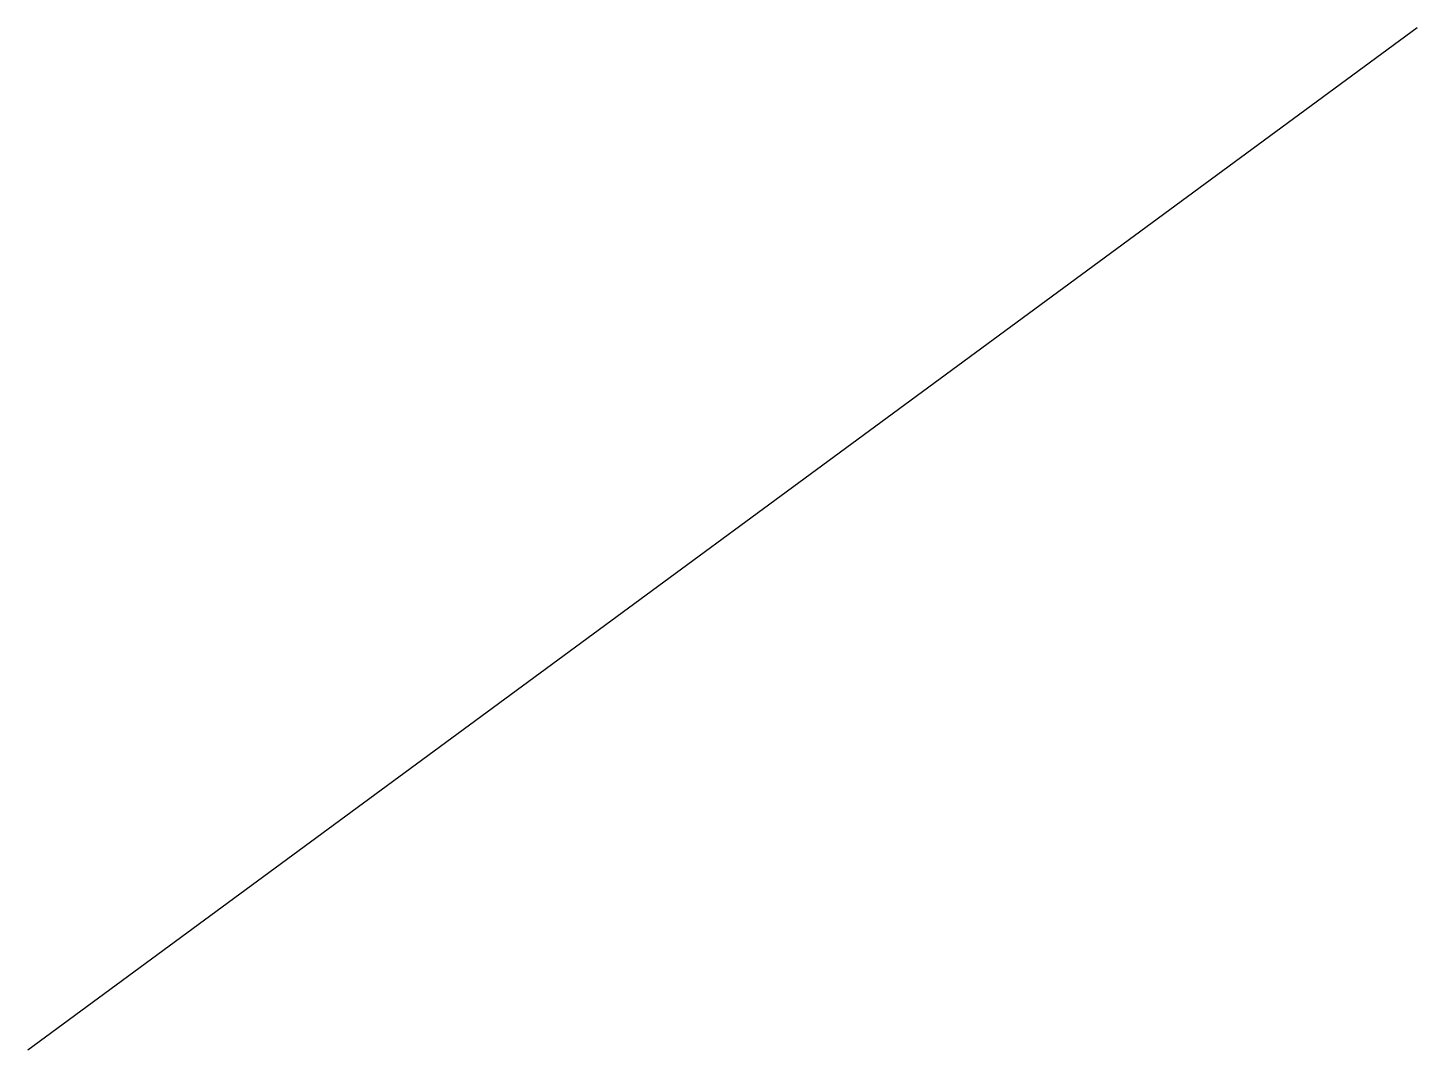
# Model space of a CAD drawing. Extents: x 12119908.8 to 12119920.2, y 3531063 to 3531071.4.
import ezdxf

# ---------------------------------------------------------------- set-up
doc = ezdxf.new("R2010")
doc.units = 0
doc.header["$LTSCALE"] = 0.5
doc.header["$MEASUREMENT"] = 0
doc.layers.add('C-SURF-TINN-PAVE', color=32, linetype='Continuous')

msp = doc.modelspace()

# ---------------------------------------------------------------- linework, layer by layer
at = {"layer": 'C-SURF-TINN-PAVE', "elevation": 11.0613, "flags": 128}
msp.add_lwpolyline([(12119920.1961, 3531071.3906), (12119908.8376, 3531063.0363)], dxfattribs=at)

doc.saveas('drawing.dxf')
